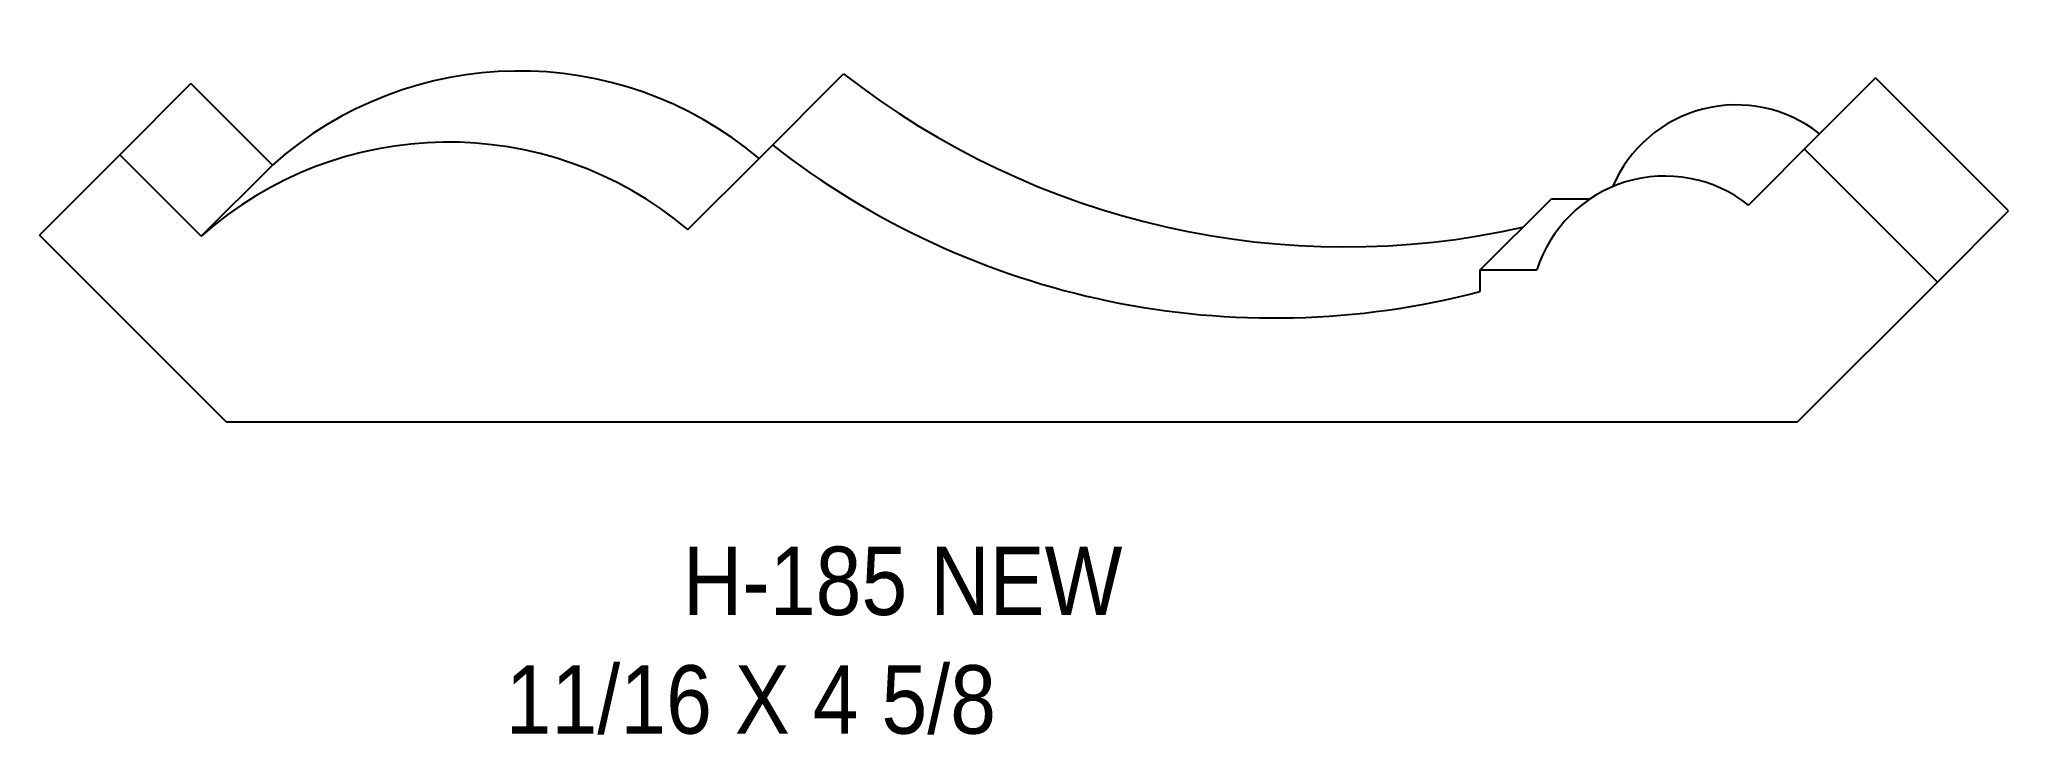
# Model space of a CAD drawing. Extents: x 63.62 to 68.51, y 138.42 to 140.14.
import ezdxf

# ---------------------------------------------------------------- set-up
doc = ezdxf.new("R2010")
doc.units = 0
doc.header["$LTSCALE"] = 5
doc.layers.add('PROFILE', color=7, linetype='CONTINUOUS')
doc.styles.add('TXT', font='TXT', dxfattribs={"height": 3.5})

msp = doc.modelspace()

# ---------------------------------------------------------------- linework, layer by layer
at = {"layer": 'PROFILE', "color": 1, "linetype": 'CONTINUOUS'}
for p, q in [((63.8179, 139.8567), (63.9947, 140.0334)), ((64.1969, 139.8312), (63.9947, 140.0334)), ((65.4045, 139.8478), (65.6144, 140.0578)), ((68.0365, 139.9086), (68.1754, 140.0475)), ((68.5054, 139.7174), (68.1754, 140.0475)), ((67.8598, 139.7319), (68.0365, 139.9086)), ((68.3287, 139.5407), (67.9987, 139.8708)), ((63.8179, 139.8567), (63.6186, 139.6573)), ((64.0201, 139.6545), (63.8179, 139.8567)), ((64.0201, 139.6545), (64.1969, 139.8312)), ((65.2277, 139.6711), (65.4045, 139.8478)), ((67.1941, 139.5708), (67.3708, 139.7475)), ((67.3708, 139.7475), (67.4676, 139.7475)), ((68.3287, 139.5407), (68.5054, 139.7174)), ((64.0822, 139.1937), (63.6186, 139.6573)), ((67.1941, 139.5708), (67.3349, 139.5708)), ((67.1941, 139.5171), (67.1941, 139.5708)), ((67.9818, 139.1937), (68.3287, 139.5407)), ((64.0822, 139.1937), (67.9818, 139.1937))]:
    msp.add_line(p, q, dxfattribs=at)
for centre, major_axis, start_param, end_param in [((64.8102, 139.1427), (0.9221, 0), 0.870522, 2.298556), ((66.86, 141.6484), (0, 2.0203), -3.805916, -2.922062), ((64.6335, 138.966), (0, 0.9221), -0.700274, 0.72776), ((67.8297, 139.6468), (0, 0.3337), -0.668544, 1.169301), ((66.6832, 141.4717), (0, 2.0203), -3.805916, -2.885964), ((67.653, 139.4701), (0, 0.3337), -0.668544, 1.264166)]:
    msp.add_ellipse(centre, major_axis=major_axis, ratio=1, start_param=start_param, end_param=end_param, dxfattribs=at)

# ---------------------------------------------------------------- texts
at = {"layer": 'PROFILE', "color": 1, "linetype": 'CONTINUOUS', "style": 'TXT', "width": 0.9}
for s, height, p in [('H-185 NEW', 0.16996, (65.2152, 138.7137)), ('11/16 X 4 5/8', 0.169956, (64.7757, 138.4191))]:
    msp.add_text(s, height=height, dxfattribs=at).set_placement(p)

doc.saveas('drawing.dxf')
